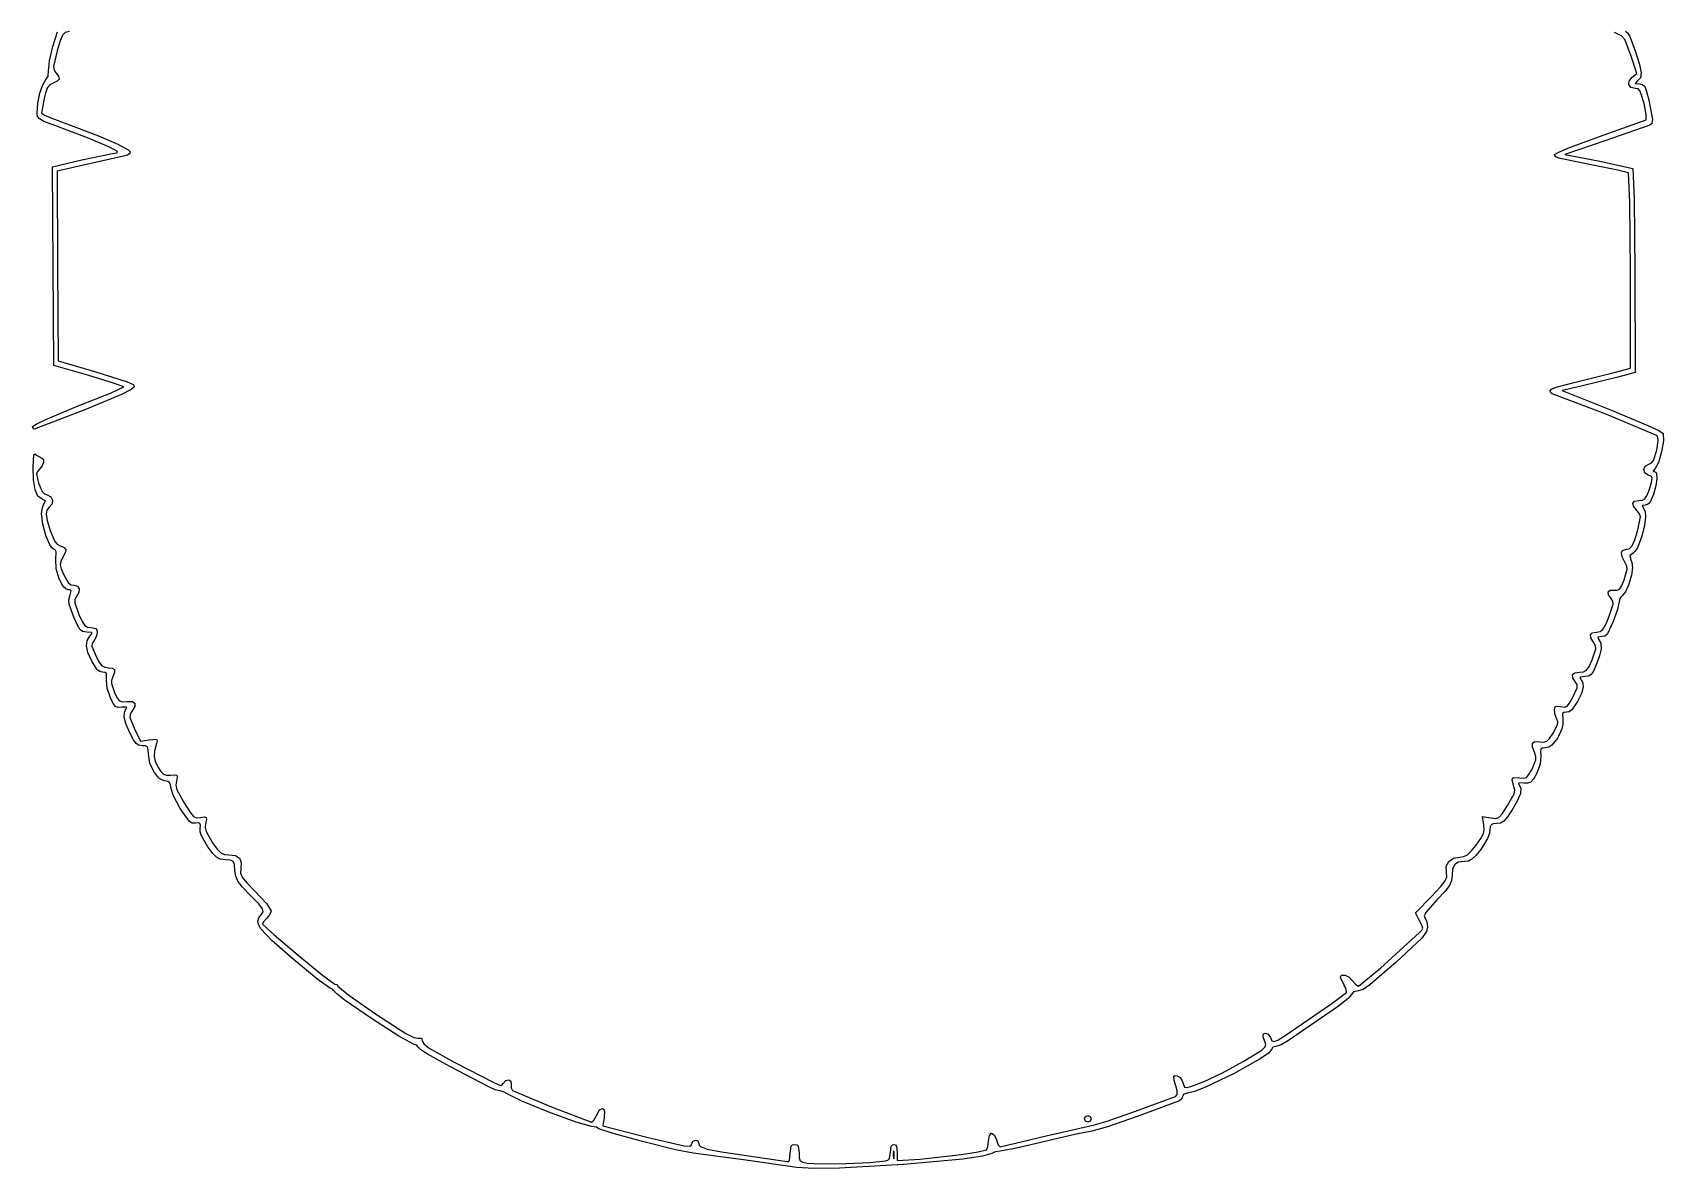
# Model space of a CAD drawing. Extents: x 0 to 276, y 2 to 385.
# Drawn here: x 0.4 to 275.8, y 1.6 to 193.4 of the extents above; entities that cross this region are included whole.
import ezdxf

# ---------------------------------------------------------------- set-up
doc = ezdxf.new("R2010")
doc.units = 0

msp = doc.modelspace()

# ---------------------------------------------------------------- linework, layer by layer
at = {"layer": 'Image'}
for p, q in [((3.769739, 191.10037), (4.592207, 193.578939)), ((5.40832, 193.013427), (5.014411, 192.079876)), ((5.885612, 193.440033), (5.40832, 193.013427)), ((6.623711, 193.636696), (5.885612, 193.440033)), ((268.204926, 193.128814), (267.523445, 193.453258)), ((268.774228, 192.827651), (268.204926, 193.128814)), ((269.23648, 192.266194), (268.774228, 192.827651)), ((269.351446, 193.703042), (269.695574, 193.426905)), ((269.695574, 193.426905), (270.092366, 192.77031)), ((3.230848, 188.658482), (3.769739, 191.10037)), ((4.526461, 190.362376), (3.930489, 187.703815)), ((5.014411, 192.079876), (4.526461, 190.362376)), ((270.256666, 189.657094), (269.23648, 192.266194)), ((270.092366, 192.77031), (271.027496, 190.348682)), ((271.027496, 190.348682), (271.72222, 188.077411)), ((3.073497, 187.00609), (3.230848, 188.658482)), ((3.930489, 187.703815), (4.002289, 187.112548)), ((271.273596, 186.547004), (270.256666, 189.657094)), ((271.72222, 188.077411), (272.002174, 186.669386)), ((1.613905, 183.203569), (2.079984, 184.631724)), ((2.079984, 184.631724), (2.57044, 185.43322)), ((2.57044, 185.43322), (2.991627, 186.078807)), ((3.258913, 184.61422), (2.872556, 184.179138)), ((2.991627, 186.078807), (3.073497, 187.00609)), ((3.826229, 184.900756), (3.258913, 184.61422)), ((4.530808, 185.240112), (3.826229, 184.900756)), ((4.002289, 187.112548), (4.299738, 186.673676)), ((4.299738, 186.673676), (4.75198, 186.068227)), ((4.834198, 185.60982), (4.530808, 185.240112)), ((4.75198, 186.068227), (4.834198, 185.60982)), ((269.92388, 184.654293), (269.972677, 185.266986)), ((270.291502, 184.192121), (269.92388, 184.654293)), ((269.972677, 185.266986), (270.476138, 185.90126)), ((270.476138, 185.90126), (271.273596, 186.547004)), ((271.403791, 185.285562), (271.000415, 184.862305)), ((271.000415, 184.862305), (271.711286, 184.773704)), ((271.888863, 185.835229), (271.403791, 185.285562)), ((271.711286, 184.773704), (272.253863, 184.693351)), ((272.002174, 186.669386), (271.888863, 185.835229)), ((272.253863, 184.693351), (272.626293, 184.33932)), ((1.265696, 181.507466), (1.613905, 183.203569)), ((2.321049, 182.309576), (1.881441, 179.841616)), ((2.58674, 183.45707), (2.321049, 182.309576)), ((2.872556, 184.179138), (2.58674, 183.45707)), ((271.037297, 184.00941), (270.291502, 184.192121)), ((271.521899, 183.927244), (271.037297, 184.00941)), ((271.872071, 183.578634), (271.521899, 183.927244)), ((272.528927, 181.46941), (271.872071, 183.578634)), ((272.626293, 184.33932), (272.942239, 183.517453)), ((272.942239, 183.517453), (273.315366, 182.033594)), ((273.315366, 182.033594), (273.914155, 178.784624)), ((1.12885, 179.90213), (1.265696, 181.507466)), ((1.200307, 179.302704), (1.12885, 179.90213)), ((1.53107, 178.862031), (1.200307, 179.302704)), ((1.881441, 179.841616), (2.517028, 179.421916)), ((2.517028, 179.421916), (4.045141, 178.804626)), ((272.885133, 179.609145), (272.528927, 181.46941)), ((272.883262, 178.7034), (272.885133, 179.609145)), ((2.295722, 178.443107), (1.53107, 178.862031)), ((3.66885, 177.90893), (2.295722, 178.443107)), ((9.655914, 175.659291), (3.66885, 177.90893)), ((4.045141, 178.804626), (11.476991, 175.994466)), ((265.008322, 175.88118), (272.883262, 178.7034)), ((273.473422, 177.797114), (266.066072, 175.233144)), ((273.820376, 178.098043), (273.473422, 177.797114)), ((273.914155, 178.784624), (273.820376, 178.098043)), ((13.257705, 174.171685), (9.655914, 175.659291)), ((11.476991, 175.994466), (14.779653, 174.620227)), ((14.683969, 173.349772), (13.257705, 174.171685)), ((14.779653, 174.620227), (16.518049, 173.650565)), ((16.518049, 173.650565), (16.833938, 173.290736)), ((257.990222, 173.217607), (259.627523, 173.916887)), ((266.066072, 175.233144), (259.129092, 172.836844)), ((259.627523, 173.916887), (265.008322, 175.88118)), ((3.75526, 170.768), (8.68431, 171.933)), ((3.85318, 154.003), (3.75526, 170.768)), ((9.497431, 171.182066), (4.507491, 170.019486)), ((8.68431, 171.933), (14.14445, 173.09721)), ((15.728171, 172.583036), (9.497431, 171.182066)), ((14.14445, 173.09721), (14.646823, 173.158343)), ((14.646823, 173.158343), (14.683969, 173.349772)), ((16.425683, 172.767658), (15.728171, 172.583036)), ((16.798711, 172.999996), (16.425683, 172.767658)), ((16.833938, 173.290736), (16.798711, 172.999996)), ((257.388332, 172.83996), (257.990222, 173.217607)), ((257.527575, 172.481633), (257.388332, 172.83996)), ((258.325761, 172.15801), (257.527575, 172.481633)), ((264.159752, 171.00086), (258.325761, 172.15801)), ((259.129092, 172.836844), (264.749032, 171.794164)), ((268.093913, 170.217905), (264.159752, 171.00086)), ((264.749032, 171.794164), (270.631122, 170.512914)), ((4.507491, 170.019486), (4.60558, 154.008086)), ((269.890612, 169.74751), (268.093913, 170.217905)), ((270.091974, 164.767425), (269.890612, 169.74751)), ((270.631122, 170.512914), (270.835063, 165.314998)), ((270.835063, 165.314998), (270.957269, 153.152914)), ((270.190512, 153.14201), (270.091974, 164.767425)), ((3.95111, 137.238), (3.85318, 154.003)), ((4.60558, 154.008086), (4.703668, 137.996686)), ((270.215828, 136.78431), (270.190512, 153.14201)), ((270.957269, 153.152914), (271.021274, 136.031414)), ((4.703668, 137.996686), (11.209788, 136.102026)), ((9.877739, 135.522404), (3.95111, 137.238)), ((14.063442, 134.250403), (9.877739, 135.522404)), ((11.209788, 136.102026), (16.344484, 134.478427)), ((260.678988, 134.358024), (267.469998, 136.014544)), ((268.061054, 135.221617), (261.902324, 133.701887)), ((267.469998, 136.014544), (270.215828, 136.78431)), ((271.021274, 136.031414), (268.061054, 135.221617)), ((8.090999, 130.384484), (13.538588, 132.569866)), ((15.390984, 132.341986), (9.215378, 129.755306)), ((13.538588, 132.569866), (15.804399, 133.600084)), ((15.804399, 133.600084), (14.063442, 134.250403)), ((17.015026, 133.155343), (15.390984, 132.341986)), ((16.344484, 134.478427), (17.355631, 133.993749)), ((17.602978, 133.620946), (17.015026, 133.155343)), ((17.355631, 133.993749), (17.602978, 133.620946)), ((256.633808, 132.964084), (256.885717, 133.241546)), ((256.744768, 132.605884), (256.633808, 132.964084)), ((257.011542, 132.456897), (256.744768, 132.605884)), ((256.885717, 133.241546), (257.642664, 133.565936)), ((265.960931, 129.036224), (257.011542, 132.456897)), ((257.642664, 133.565936), (260.678988, 134.358024)), ((261.902324, 133.701887), (258.703804, 132.991946)), ((258.703804, 132.991946), (267.119514, 129.632296)), ((9.215378, 129.755306), (0.658488, 126.455916)), ((2.617118, 128.113326), (8.090999, 130.384484)), ((267.119514, 129.632296), (273.122458, 127.104892)), ((0.376929, 126.906114), (0.976039, 127.324073)), ((0.459364, 126.579841), (0.376929, 126.906114)), ((0.976039, 127.324073), (2.617118, 128.113326)), ((274.792142, 125.354607), (265.960931, 129.036224)), ((273.122458, 127.104892), (274.99476, 126.215692)), ((0.658488, 126.455916), (0.459364, 126.579841)), ((274.644873, 122.928337), (274.866158, 124.527509)), ((274.866158, 124.527509), (274.792142, 125.354607)), ((274.99476, 126.215692), (275.737254, 125.746176)), ((275.770423, 124.5015), (275.449747, 122.618645)), ((275.737254, 125.746176), (275.770423, 124.5015)), ((0.443004, 120.105077), (0.572932, 122.082222)), ((0.572932, 122.082222), (0.741648, 122.273515)), ((0.741648, 122.273515), (1.022771, 122.080627)), ((1.022771, 122.080627), (1.908474, 121.544343)), ((1.908474, 121.544343), (2.21169, 121.351395)), ((2.21169, 121.351395), (2.233754, 120.878053)), ((274.125889, 121.148626), (274.644873, 122.928337)), ((275.449747, 122.618645), (274.936551, 120.811509)), ((0.506733, 117.878976), (0.443004, 120.105077)), ((1.188505, 119.336037), (1.044731, 118.924751)), ((1.044731, 118.924751), (1.37969, 117.349013)), ((1.556698, 119.723183), (1.188505, 119.336037)), ((2.005235, 120.282566), (1.556698, 119.723183)), ((2.233754, 120.878053), (2.005235, 120.282566)), ((272.454131, 119.661274), (272.695271, 120.200914)), ((272.615063, 119.110667), (272.454131, 119.661274)), ((273.190794, 118.722087), (272.615063, 119.110667)), ((272.695271, 120.200914), (273.325753, 120.556597)), ((273.703773, 118.51217), (273.190794, 118.722087)), ((273.325753, 120.556597), (273.789801, 120.755998)), ((273.891307, 118.16426), (273.703773, 118.51217)), ((273.789801, 120.755998), (274.125889, 121.148626)), ((274.392164, 119.793986), (274.048714, 119.43511)), ((274.048714, 119.43511), (274.226009, 119.298212)), ((274.226009, 119.298212), (274.436287, 119.212695)), ((274.936551, 120.811509), (274.392164, 119.793986)), ((274.436287, 119.212695), (274.580768, 118.97951)), ((274.580768, 118.97951), (274.674526, 118.136053)), ((0.783804, 116.222301), (0.506733, 117.878976)), ((1.272742, 115.140328), (0.783804, 116.222301)), ((1.37969, 117.349013), (1.991023, 115.925499)), ((1.991023, 115.925499), (2.364257, 115.563912)), ((272.991302, 115.224039), (273.343569, 116.155047)), ((273.343569, 116.155047), (273.766779, 117.453504)), ((273.766779, 117.453504), (273.891307, 118.16426)), ((274.511665, 116.899666), (274.096565, 115.402172)), ((274.674526, 118.136053), (274.511665, 116.899666)), ((1.972074, 114.638327), (1.272742, 115.140328)), ((1.887142, 112.155758), (2.019493, 113.235468)), ((2.545486, 114.369699), (1.972074, 114.638327)), ((2.019493, 113.235468), (2.34548, 113.955488)), ((2.34548, 113.955488), (2.545486, 114.369699)), ((2.364257, 115.563912), (2.83348, 115.366293)), ((3.198636, 113.265833), (2.794685, 112.779899)), ((2.83348, 115.366293), (3.459932, 115.029291)), ((3.662221, 113.86567), (3.198636, 113.265833)), ((3.459932, 115.029291), (3.742749, 114.491286)), ((3.742749, 114.491286), (3.662221, 113.86567)), ((270.605348, 113.965992), (270.907237, 114.287376)), ((270.744724, 113.431309), (270.605348, 113.965992)), ((271.325514, 112.684107), (270.744724, 113.431309)), ((270.907237, 114.287376), (271.650239, 114.394677)), ((271.650239, 114.394677), (272.247785, 114.451085)), ((272.704265, 113.641802), (272.17096, 113.547728)), ((272.17096, 113.547728), (272.363341, 113.190247)), ((272.247785, 114.451085), (272.660424, 114.691796)), ((272.363341, 113.190247), (272.697009, 112.583128)), ((272.660424, 114.691796), (272.991302, 115.224039)), ((273.113398, 113.727134), (272.704265, 113.641802)), ((273.455787, 114.016052), (273.113398, 113.727134)), ((274.096565, 115.402172), (273.455787, 114.016052)), ((2.105521, 110.40832), (1.887142, 112.155758)), ((2.630833, 108.481591), (2.105521, 110.40832)), ((2.794685, 112.779899), (2.679485, 112.095082)), ((2.679485, 112.095082), (2.860462, 111.011805)), ((2.860462, 111.011805), (3.34504, 109.330493)), ((271.751741, 112.173576), (271.325514, 112.684107)), ((271.447561, 109.461337), (271.906978, 111.655874)), ((271.906978, 111.655874), (271.751741, 112.173576)), ((272.573511, 110.257583), (272.107558, 108.373657)), ((272.76853, 111.633156), (272.573511, 110.257583)), ((272.697009, 112.583128), (272.76853, 111.633156)), ((3.286809, 106.899193), (2.630833, 108.481591)), ((3.34504, 109.330493), (4.102998, 107.47461)), ((4.102998, 107.47461), (4.515975, 107.020719)), ((270.497836, 106.743741), (270.945156, 107.763016)), ((270.945156, 107.763016), (271.447561, 109.461337)), ((272.107558, 108.373657), (271.401248, 106.431728)), ((3.608712, 106.40075), (3.286809, 106.899193)), ((3.897182, 106.184748), (3.608712, 106.40075)), ((4.180547, 106.055399), (3.897182, 106.184748)), ((4.330809, 105.769715), (4.180547, 106.055399)), ((4.286762, 104.491418), (4.330809, 105.769715)), ((4.515975, 107.020719), (5.03283, 106.759133)), ((5.03283, 106.759133), (5.692967, 106.48205)), ((5.423407, 104.735593), (5.114481, 104.10477)), ((5.862965, 105.601309), (5.423407, 104.735593)), ((5.692967, 106.48205), (5.961248, 106.139785)), ((5.961248, 106.139785), (5.862965, 105.601309)), ((268.706497, 105.578035), (268.888549, 105.981031)), ((268.835782, 104.910803), (268.706497, 105.578035)), ((269.276583, 103.982957), (268.835782, 104.910803)), ((268.888549, 105.981031), (269.381761, 106.116167)), ((269.381761, 106.116167), (270.008928, 106.246971)), ((270.008928, 106.246971), (270.497836, 106.743741)), ((270.642478, 105.530147), (270.118807, 105.098931)), ((270.118807, 105.098931), (270.201946, 104.589399)), ((271.03059, 105.855104), (270.642478, 105.530147)), ((271.401248, 106.431728), (271.03059, 105.855104)), ((4.352004, 102.845316), (4.286762, 104.491418)), ((4.832652, 101.169018), (4.352004, 102.845316)), ((5.114481, 104.10477), (5.035467, 103.562275)), ((5.035467, 103.562275), (5.201862, 102.893259)), ((5.201862, 102.893259), (5.629163, 101.882873)), ((269.16885, 101.036167), (269.678349, 102.793347)), ((269.587427, 103.351131), (269.276583, 103.982957)), ((269.678349, 102.793347), (269.587427, 103.351131)), ((270.201946, 104.589399), (270.44634, 103.921521)), ((270.551357, 103.078469), (270.369373, 101.776914)), ((270.44634, 103.921521), (270.551357, 103.078469)), ((5.564183, 99.866782), (4.832652, 101.169018)), ((5.972615, 99.482269), (5.564183, 99.866782)), ((5.629163, 101.882873), (6.456394, 100.453549)), ((6.382072, 99.342868), (5.972615, 99.482269)), ((6.738744, 99.307568), (6.382072, 99.342868)), ((6.456394, 100.453549), (6.864811, 100.173895)), ((6.677151, 98.264018), (6.895098, 99.158831)), ((6.895098, 99.158831), (6.738744, 99.307568)), ((6.864811, 100.173895), (7.355503, 100.095473)), ((7.355503, 100.095473), (7.976728, 99.938979)), ((7.976728, 99.938979), (8.255924, 99.511774)), ((8.255924, 99.511774), (8.180898, 98.877274)), ((266.447889, 98.974607), (266.758815, 99.245777)), ((266.758815, 99.245777), (267.43862, 99.275697)), ((267.43862, 99.275697), (268.005964, 99.267641)), ((268.005964, 99.267641), (268.408716, 99.482326)), ((268.408716, 99.482326), (268.758977, 100.033814)), ((268.758977, 100.033814), (269.16885, 101.036167)), ((269.915392, 100.265822), (269.346172, 98.974528)), ((270.369373, 101.776914), (269.915392, 100.265822)), ((6.508876, 97.617732), (6.677151, 98.264018)), ((6.540175, 96.92432), (6.508876, 97.617732)), ((7.330733, 94.689228), (6.540175, 96.92432)), ((7.503848, 97.667377), (7.483448, 97.146676)), ((7.483448, 97.146676), (8.189326, 95.182613)), ((7.739454, 98.098893), (7.503848, 97.667377)), ((8.180898, 98.877274), (7.739454, 98.098893)), ((266.516761, 98.496005), (266.447889, 98.974607)), ((266.976352, 97.843787), (266.516761, 98.496005)), ((266.536803, 94.709707), (267.276447, 96.910666)), ((267.24255, 97.437193), (266.976352, 97.843787)), ((267.276447, 96.910666), (267.24255, 97.437193)), ((268.299342, 97.336069), (268.005538, 96.02426)), ((268.451835, 97.957526), (268.299342, 97.336069)), ((268.818467, 98.332369), (268.451835, 97.957526)), ((269.346172, 98.974528), (268.818467, 98.332369)), ((7.93764, 93.33397), (7.330733, 94.689228)), ((8.189326, 95.182613), (8.734322, 93.998276)), ((8.734322, 93.998276), (9.171629, 93.322143)), ((265.968749, 93.355898), (266.536803, 94.709707)), ((267.299152, 93.989649), (266.30655, 91.883495)), ((268.005538, 96.02426), (267.299152, 93.989649)), ((8.402468, 92.583232), (7.93764, 93.33397)), ((8.879318, 92.261499), (8.402468, 92.583232)), ((9.522293, 92.193258), (8.879318, 92.261499)), ((9.171629, 93.322143), (9.625885, 93.01705)), ((10.399473, 92.093747), (9.522293, 92.193258)), ((9.561362, 90.750321), (10.030286, 91.505116)), ((9.625885, 93.01705), (10.221726, 92.945833)), ((10.030286, 91.505116), (10.350599, 91.887768)), ((10.221726, 92.945833), (11.072045, 92.779749)), ((10.350599, 91.887768), (10.399473, 92.093747)), ((11.115857, 91.360455), (10.699564, 90.66046)), ((11.072045, 92.779749), (11.240998, 92.529198)), ((11.289006, 92.1288), (11.115857, 91.360455)), ((11.240998, 92.529198), (11.289006, 92.1288)), ((263.45378, 91.758382), (263.764642, 92.087023)), ((263.536286, 91.192209), (263.45378, 91.758382)), ((264.00831, 90.373417), (263.536286, 91.192209)), ((263.764642, 92.087023), (264.472723, 92.193217)), ((264.472723, 92.193217), (265.074969, 92.266216)), ((265.342412, 91.440339), (264.67922, 91.346261)), ((264.67922, 91.346261), (264.837421, 90.988784)), ((264.837421, 90.988784), (265.196523, 90.33006)), ((265.074969, 92.266216), (265.527558, 92.597589)), ((265.876813, 91.526857), (265.342412, 91.440339)), ((265.527558, 92.597589), (265.968749, 93.355898)), ((266.30655, 91.883495), (265.876813, 91.526857)), ((9.454448, 89.856582), (9.561362, 90.750321)), ((9.716532, 88.733053), (9.454448, 89.856582)), ((10.3546, 87.288886), (9.716532, 88.733053)), ((10.407335, 90.254371), (10.355993, 89.809635)), ((10.355993, 89.809635), (11.082199, 88.09083)), ((10.699564, 90.66046), (10.407335, 90.254371)), ((263.726088, 87.473897), (264.385709, 89.336746)), ((264.316134, 89.850439), (264.00831, 90.373417)), ((264.385709, 89.336746), (264.316134, 89.850439)), ((264.999465, 88.153132), (264.444579, 86.649004)), ((265.250326, 89.382497), (264.999465, 88.153132)), ((265.196523, 90.33006), (265.250326, 89.382497)), ((11.282675, 85.822456), (10.3546, 87.288886)), ((11.082199, 88.09083), (11.62788, 87.090388)), ((11.704429, 85.51247), (11.282675, 85.822456)), ((11.62788, 87.090388), (12.080656, 86.508821)), ((12.16052, 85.419926), (11.704429, 85.51247)), ((12.080656, 86.508821), (12.55786, 86.238679)), ((12.608172, 85.378233), (12.16052, 85.419926)), ((12.55786, 86.238679), (13.176829, 86.17251)), ((12.847514, 85.202501), (12.608172, 85.378233)), ((13.176829, 86.17251), (13.892422, 86.111664)), ((14.210649, 85.379483), (13.884393, 84.54454)), ((13.892422, 86.111664), (14.225177, 85.87459)), ((14.225177, 85.87459), (14.210649, 85.379483)), ((260.823976, 85.320626), (261.619688, 85.426287)), ((261.619688, 85.426287), (262.307193, 85.486106)), ((262.307193, 85.486106), (262.789378, 85.751993)), ((262.789378, 85.751993), (263.213318, 86.36693)), ((263.213318, 86.36693), (263.726088, 87.473897)), ((263.960556, 85.609527), (263.551314, 85.013042)), ((264.444579, 86.649004), (263.960556, 85.609527)), ((12.870524, 84.145016), (12.847514, 85.202501)), ((12.977959, 82.732175), (12.870524, 84.145016)), ((13.5084, 81.091626), (12.977959, 82.732175)), ((13.711859, 84.021728), (13.700307, 83.481602)), ((13.700307, 83.481602), (14.208786, 81.96227)), ((13.884393, 84.54454), (13.711859, 84.021728)), ((260.447318, 85.00632), (260.823976, 85.320626)), ((260.484986, 84.471525), (260.447318, 85.00632)), ((260.932254, 83.704397), (260.484986, 84.471525)), ((260.488003, 81.171567), (261.215308, 82.79535)), ((261.186184, 83.260015), (260.932254, 83.704397)), ((261.215308, 82.79535), (261.186184, 83.260015)), ((261.700835, 84.574253), (261.660363, 84.434472)), ((261.660363, 84.434472), (261.827052, 84.215464)), ((262.485569, 84.673454), (261.700835, 84.574253)), ((261.827052, 84.215464), (262.188273, 83.62163)), ((262.223147, 82.842422), (261.922727, 81.81702)), ((262.188273, 83.62163), (262.223147, 82.842422)), ((263.098951, 84.74065), (262.485569, 84.673454)), ((263.551314, 85.013042), (263.098951, 84.74065)), ((13.967894, 80.125637), (13.5084, 81.091626)), ((14.349909, 79.612603), (13.967894, 80.125637)), ((14.208786, 81.96227), (14.652367, 81.030505)), ((14.652367, 81.030505), (15.03726, 80.549964)), ((15.03726, 80.549964), (15.534996, 80.397658)), ((15.534996, 80.397658), (16.317106, 80.4506)), ((16.317106, 80.4506), (17.22551, 80.455265)), ((17.22551, 80.455265), (17.655022, 80.187097)), ((17.655022, 80.187097), (17.615105, 79.62595)), ((259.495352, 79.69213), (259.928704, 80.204407)), ((259.928704, 80.204407), (260.488003, 81.171567)), ((261.278062, 80.484604), (260.309129, 79.051894)), ((261.922727, 81.81702), (261.278062, 80.484604)), ((14.793556, 79.436392), (14.349909, 79.612603)), ((15.43795, 79.480876), (14.793556, 79.436392)), ((16.20971, 79.513875), (15.43795, 79.480876)), ((15.863747, 77.748765), (15.868087, 78.642714)), ((16.181622, 76.565581), (15.863747, 77.748765)), ((15.868087, 78.642714), (16.192671, 79.260489)), ((16.192671, 79.260489), (16.297635, 79.423607)), ((16.297635, 79.423607), (16.20971, 79.513875)), ((16.832786, 78.252149), (16.792573, 77.739039)), ((16.792573, 77.739039), (17.566225, 75.85323)), ((17.115218, 78.75168), (16.832786, 78.252149)), ((17.615105, 79.62595), (17.115218, 78.75168)), ((257.386363, 79.028008), (257.424668, 79.436677)), ((257.503657, 78.238745), (257.386363, 79.028008)), ((257.424668, 79.436677), (257.576921, 79.648392)), ((257.785665, 77.474688), (257.503657, 78.238745)), ((257.576921, 79.648392), (258.447293, 79.602217)), ((257.938188, 77.034362), (257.785665, 77.474688)), ((258.447293, 79.602217), (259.048148, 79.527234)), ((258.969005, 78.606831), (258.738516, 78.432843)), ((258.738516, 78.432843), (258.773694, 77.347704)), ((258.773694, 77.347704), (258.790218, 76.627313)), ((259.420242, 78.646294), (258.969005, 78.606831)), ((259.048148, 79.527234), (259.495352, 79.69213)), ((259.875138, 78.740947), (259.420242, 78.646294)), ((260.309129, 79.051894), (259.875138, 78.740947)), ((16.823682, 75.080099), (16.181622, 76.565581)), ((17.388834, 74.004425), (16.823682, 75.080099)), ((17.566225, 75.85323), (18.588055, 73.76975)), ((256.550105, 74.203141), (257.147742, 75.089068)), ((257.147742, 75.089068), (257.89894, 76.550686)), ((257.89894, 76.550686), (257.938188, 77.034362)), ((258.639813, 75.849622), (257.954727, 74.31134)), ((258.790218, 76.627313), (258.639813, 75.849622)), ((17.84842, 73.373577), (17.388834, 74.004425)), ((18.313044, 73.076505), (17.84842, 73.373577)), ((18.893312, 73.002159), (18.313044, 73.076505)), ((18.588055, 73.76975), (20.077455, 74.007917)), ((19.463444, 72.963382), (18.893312, 73.002159)), ((19.780262, 72.78116), (19.463444, 72.963382)), ((19.917777, 72.356661), (19.780262, 72.78116)), ((19.950002, 71.591049), (19.917777, 72.356661)), ((20.077455, 74.007917), (21.323112, 74.088484)), ((20.95584, 72.097713), (20.877532, 71.1843)), ((21.289405, 73.341901), (20.95584, 72.097713)), ((21.415257, 73.846571), (21.289405, 73.341901)), ((21.323112, 74.088484), (21.415257, 73.846571)), ((253.65062, 73.402538), (254.045503, 73.68209)), ((253.661257, 72.762312), (253.65062, 73.402538)), ((254.056358, 71.711008), (253.661257, 72.762312)), ((254.045503, 73.68209), (254.866962, 73.651368)), ((254.2437, 71.160593), (254.056358, 71.711008)), ((254.866962, 73.651368), (255.571192, 73.58608)), ((255.079053, 72.416185), (255.001718, 72.014496)), ((255.001718, 72.014496), (255.059572, 71.291334)), ((255.34752, 72.589168), (255.079053, 72.416185)), ((255.863064, 72.626214), (255.34752, 72.589168)), ((255.571192, 73.58608), (256.078414, 73.736074)), ((256.403345, 72.755439), (255.863064, 72.626214)), ((256.078414, 73.736074), (256.550105, 74.203141)), ((256.951468, 73.110868), (256.403345, 72.755439)), ((257.954727, 74.31134), (256.951468, 73.110868)), ((20.198312, 70.051316), (19.950002, 71.591049)), ((20.833133, 68.620364), (20.198312, 70.051316)), ((20.877532, 71.1843), (21.069688, 70.371047)), ((21.069688, 70.371047), (21.547511, 69.427341)), ((21.547511, 69.427341), (22.047946, 68.629462)), ((253.058726, 68.125515), (253.586859, 69.059678)), ((253.586859, 69.059678), (254.243349, 70.622486)), ((254.243349, 70.622486), (254.2437, 71.160593)), ((254.96002, 69.867538), (254.325496, 68.256034)), ((255.059572, 71.291334), (254.96002, 69.867538)), ((21.709239, 67.539614), (20.833133, 68.620364)), ((22.19239, 67.20601), (21.709239, 67.539614)), ((22.047946, 68.629462), (22.477763, 68.192014)), ((22.681402, 67.050489), (22.19239, 67.20601)), ((22.477763, 68.192014), (22.971144, 68.027509)), ((23.187725, 66.949266), (22.681402, 67.050489)), ((22.971144, 68.027509), (23.662271, 68.048461)), ((23.50174, 66.761221), (23.187725, 66.949266)), ((23.661928, 66.445472), (23.50174, 66.761221)), ((23.706772, 65.961139), (23.661928, 66.445472)), ((23.662271, 68.048461), (24.365337, 68.097845)), ((24.365337, 68.097845), (24.707605, 68.001171)), ((24.65361, 67.009151), (24.58833, 66.316168)), ((24.58833, 66.316168), (24.7511, 65.57041)), ((24.77504, 67.668315), (24.65361, 67.009151)), ((24.707605, 68.001171), (24.77504, 67.668315)), ((250.236739, 67.186659), (250.289352, 67.489815)), ((250.589003, 65.897389), (250.236739, 67.186659)), ((250.289352, 67.489815), (250.479027, 67.647341)), ((250.479027, 67.647341), (251.460579, 67.588148)), ((251.390419, 66.701412), (251.278501, 66.609712)), ((251.278501, 66.609712), (251.36637, 66.453966)), ((251.36637, 66.453966), (251.695318, 65.825866)), ((252.213036, 66.692444), (251.390419, 66.701412)), ((251.460579, 67.588148), (252.158474, 67.502473)), ((252.158474, 67.502473), (252.636894, 67.644021)), ((252.900383, 66.664952), (252.213036, 66.692444)), ((252.636894, 67.644021), (253.058726, 68.125515)), ((253.383392, 66.843714), (252.900383, 66.664952)), ((253.809339, 67.337739), (253.383392, 66.843714)), ((254.325496, 68.256034), (253.809339, 67.337739)), ((24.176555, 64.510717), (23.706772, 65.961139)), ((25.306032, 62.386089), (24.176555, 64.510717)), ((24.7511, 65.57041), (26.00556, 63.237761)), ((249.459033, 62.894909), (250.54538, 64.875321)), ((251.149515, 63.750686), (250.24313, 62.183326)), ((250.54538, 64.875321), (250.683041, 65.467645)), ((250.683041, 65.467645), (250.589003, 65.897389)), ((251.628305, 64.94482), (251.149515, 63.750686)), ((251.695318, 65.825866), (251.628305, 64.94482)), ((26.793724, 60.258664), (25.306032, 62.386089)), ((26.00556, 63.237761), (26.921909, 61.801312)), ((26.921909, 61.801312), (27.541139, 61.048016)), ((27.541139, 61.048016), (28.073517, 60.793935)), ((28.073517, 60.793935), (28.72931, 60.855131)), ((28.72931, 60.855131), (29.357963, 60.958392)), ((29.357963, 60.958392), (29.662329, 60.883957)), ((29.662329, 60.883957), (29.71797, 60.545081)), ((245.457938, 59.657264), (245.229313, 61.066084)), ((245.229313, 61.066084), (246.603053, 60.808359)), ((246.603053, 60.808359), (247.416379, 60.700762)), ((247.416379, 60.700762), (247.990798, 60.886489)), ((247.990798, 60.886489), (248.585339, 61.554788)), ((248.585339, 61.554788), (249.459033, 62.894909)), ((249.425406, 60.956112), (248.812984, 60.243194)), ((250.24313, 62.183326), (249.425406, 60.956112)), ((27.308132, 59.935355), (26.793724, 60.258664)), ((27.863722, 59.918339), (27.308132, 59.935355)), ((28.369379, 59.959534), (27.863722, 59.918339)), ((28.638434, 59.862277), (28.369379, 59.959534)), ((28.721996, 59.570124), (28.638434, 59.862277)), ((28.671176, 59.02663), (28.721996, 59.570124)), ((28.68113, 58.439052), (28.671176, 59.02663)), ((28.88768, 57.757556), (28.68113, 58.439052)), ((29.60045, 59.855021), (29.530991, 59.154353)), ((29.530991, 59.154353), (29.665302, 58.480824)), ((29.71797, 60.545081), (29.60045, 59.855021)), ((29.665302, 58.480824), (30.76462, 56.602161)), ((244.954623, 57.334655), (245.386946, 58.142688)), ((245.386946, 58.142688), (245.528651, 58.848164)), ((245.528651, 58.848164), (245.457938, 59.657264)), ((246.376319, 58.058019), (246.084017, 57.312808)), ((246.47418, 58.686456), (246.376319, 58.058019)), ((246.508956, 59.29717), (246.47418, 58.686456)), ((246.661786, 59.642796), (246.508956, 59.29717)), ((247.005426, 59.79651), (246.661786, 59.642796)), ((247.61263, 59.831486), (247.005426, 59.79651)), ((248.25801, 59.912382), (247.61263, 59.831486)), ((248.812984, 60.243194), (248.25801, 59.912382)), ((29.970516, 55.92179), (28.88768, 57.757556)), ((30.791673, 54.807536), (29.970516, 55.92179)), ((30.76462, 56.602161), (31.558973, 55.516867)), ((31.558973, 55.516867), (32.166275, 54.903936)), ((242.678686, 54.557667), (243.321064, 55.175054)), ((243.321064, 55.175054), (244.153478, 56.217884)), ((244.92378, 55.487946), (244.084926, 54.436581)), ((244.153478, 56.217884), (244.954623, 57.334655)), ((246.084017, 57.312808), (244.92378, 55.487946)), ((31.429798, 54.166398), (30.791673, 54.807536)), ((32.07716, 53.856074), (31.429798, 54.166398)), ((32.926026, 53.73426), (32.07716, 53.856074)), ((32.166275, 54.903936), (32.766212, 54.631603)), ((32.766212, 54.631603), (33.53847, 54.568101)), ((33.794644, 53.642388), (32.926026, 53.73426)), ((33.53847, 54.568101), (34.621706, 54.430697)), ((34.254563, 53.421939), (33.794644, 53.642388)), ((34.455171, 52.906475), (34.254563, 53.421939)), ((34.545856, 51.92956), (34.455171, 52.906475)), ((34.621706, 54.430697), (35.307164, 54.011943)), ((35.307164, 54.011943), (35.614417, 53.289326)), ((35.614417, 53.289326), (35.56304, 52.240331)), ((239.112341, 52.623712), (239.520403, 53.451539)), ((239.132098, 51.570954), (239.112341, 52.623712)), ((239.520403, 53.451539), (240.303013, 53.993167)), ((240.535695, 52.916946), (240.183483, 52.185803)), ((240.303013, 53.993167), (241.406898, 54.187324)), ((241.183549, 53.314434), (240.535695, 52.916946)), ((242.17682, 53.434446), (241.183549, 53.314434)), ((241.406898, 54.187324), (242.087059, 54.262748)), ((242.087059, 54.262748), (242.678686, 54.557667)), ((242.847853, 53.511804), (242.17682, 53.434446)), ((243.438419, 53.811857), (242.847853, 53.511804)), ((244.084926, 54.436581), (243.438419, 53.811857)), ((34.681978, 50.947724), (34.545856, 51.92956)), ((35.049176, 50.100241), (34.681978, 50.947724)), ((35.817353, 49.112466), (35.049176, 50.100241)), ((35.56304, 52.240331), (35.504122, 51.486833)), ((35.504122, 51.486833), (35.768435, 50.781595)), ((35.768435, 50.781595), (36.53593, 49.836857)), ((36.53593, 49.836857), (37.98656, 48.364861)), ((238.127488, 49.148839), (238.919686, 50.149221)), ((238.919686, 50.149221), (239.19604, 50.862736)), ((239.19604, 50.862736), (239.132098, 51.570954)), ((239.997302, 50.205262), (239.654713, 49.407146)), ((240.07714, 51.064826), (239.997302, 50.205262)), ((240.183483, 52.185803), (240.07714, 51.064826)), ((37.156416, 47.70975), (35.817353, 49.112466)), ((38.553295, 46.267677), (37.156416, 47.70975)), ((37.98656, 48.364861), (39.860615, 46.332396)), ((233.900538, 44.750774), (236.643898, 47.580024)), ((237.56284, 46.993946), (235.674525, 44.846495)), ((236.643898, 47.580024), (238.127488, 49.148839)), ((238.894763, 48.420151), (237.56284, 46.993946)), ((239.654713, 49.407146), (238.894763, 48.420151)), ((39.220532, 45.428441), (38.553295, 46.267677)), ((38.58887, 43.918399), (38.989116, 44.45045)), ((38.989116, 44.45045), (39.313887, 44.915035)), ((39.313887, 44.915035), (39.220532, 45.428441)), ((39.860615, 46.332396), (40.64009, 45.130601)), ((40.416326, 44.497069), (39.878342, 43.830941)), ((40.64009, 45.130601), (40.416326, 44.497069)), ((234.61049, 43.432484), (233.900538, 44.750774)), ((235.674525, 44.846495), (235.400329, 44.283932)), ((235.400329, 44.283932), (235.49321, 43.944936)), ((38.412475, 43.385201), (38.58887, 43.918399)), ((38.501228, 42.793088), (38.412475, 43.385201)), ((38.896427, 42.084293), (38.501228, 42.793088)), ((40.771354, 40.085588), (38.896427, 42.084293)), ((39.370682, 43.266793), (39.219825, 42.878498)), ((39.219825, 42.878498), (41.156483, 41.049283)), ((39.878342, 43.830941), (39.370682, 43.266793)), ((227.994393, 35.443652), (234.594149, 41.431674)), ((234.594149, 41.431674), (234.995805, 41.84504)), ((235.002525, 42.667759), (234.61049, 43.432484)), ((234.995805, 41.84504), (235.131446, 42.19784)), ((235.131446, 42.19784), (235.002525, 42.667759)), ((235.756122, 41.589082), (235.014272, 40.569027)), ((235.49321, 43.944936), (235.806984, 43.293737)), ((235.936948, 42.352556), (235.756122, 41.589082)), ((235.806984, 43.293737), (235.936948, 42.352556)), ((44.367636, 36.92695), (40.771354, 40.085588)), ((41.156483, 41.049283), (45.230382, 37.590863)), ((235.014272, 40.569027), (230.643668, 36.407066)), ((48.610467, 33.437305), (44.367636, 36.92695)), ((45.230382, 37.590863), (49.349853, 34.24126)), ((230.643668, 36.407066), (226.224389, 32.598969)), ((50.670596, 31.98586), (48.610467, 33.437305)), ((49.349853, 34.24126), (51.423225, 32.738498)), ((221.261888, 33.854103), (221.324453, 34.086993)), ((221.858768, 32.553623), (221.261888, 33.854103)), ((221.324453, 34.086993), (221.494567, 34.219371)), ((221.494567, 34.219371), (222.051949, 34.21116)), ((222.051949, 34.21116), (222.723056, 33.886619)), ((222.723056, 33.886619), (223.296908, 33.302895)), ((223.296908, 33.302895), (223.837972, 32.638506)), ((224.273249, 32.362164), (227.994393, 35.443652)), ((51.027808, 31.882916), (50.670596, 31.98586)), ((51.176383, 31.635425), (51.027808, 31.882916)), ((51.723857, 31.085414), (51.176383, 31.635425)), ((51.423225, 32.738498), (51.780437, 32.635554)), ((53.174335, 29.983932), (51.723857, 31.085414)), ((51.780437, 32.635554), (51.929012, 32.388063)), ((51.929012, 32.388063), (53.795903, 30.86893)), ((53.795903, 30.86893), (58.284382, 27.708683)), ((219.786236, 29.46424), (222.24701, 31.305073)), ((222.534847, 30.300609), (220.893138, 29.013035)), ((222.219026, 31.81109), (221.858768, 32.553623)), ((222.24701, 31.305073), (222.219026, 31.81109)), ((223.057408, 30.943224), (222.534847, 30.300609)), ((223.45585, 31.44064), (223.057408, 30.943224)), ((224.291458, 31.609296), (223.45585, 31.44064)), ((223.837972, 32.638506), (224.273249, 32.362164)), ((225.05128, 31.830493), (224.291458, 31.609296)), ((226.224389, 32.598969), (225.05128, 31.830493)), ((57.632645, 26.896863), (53.174335, 29.983932)), ((58.284382, 27.708683), (63.400558, 24.390678)), ((211.70791, 23.945623), (219.786236, 29.46424)), ((220.893138, 29.013035), (212.460908, 23.192754)), ((62.248, 23.914834), (57.632645, 26.896863)), ((64.717083, 22.578465), (62.248, 23.914834)), ((63.400558, 24.390678), (64.729784, 23.716713)), ((65.252785, 22.431159), (64.717083, 22.578465)), ((64.729784, 23.716713), (65.434002, 23.587483)), ((65.4756, 22.077013), (65.252785, 22.431159)), ((65.434002, 23.587483), (66.058949, 23.594549)), ((65.898713, 21.664318), (65.4756, 22.077013)), ((66.058949, 23.594549), (66.228251, 23.061675)), ((66.228251, 23.061675), (66.486734, 22.576152)), ((66.486734, 22.576152), (67.364391, 21.898256)), ((207.941972, 21.593681), (208.541657, 22.160732)), ((208.1931, 23.801408), (208.226459, 24.317403)), ((208.626099, 22.555908), (208.1931, 23.801408)), ((208.226459, 24.317403), (208.586679, 24.462379)), ((208.541657, 22.160732), (208.626099, 22.555908)), ((208.586679, 24.462379), (209.053977, 24.253353)), ((209.053977, 24.253353), (209.40857, 23.707343)), ((209.40857, 23.707343), (209.651392, 23.165999)), ((209.802777, 22.054945), (209.597128, 21.701634)), ((209.651392, 23.165999), (210.015602, 23.014901)), ((210.297208, 22.201901), (209.802777, 22.054945)), ((210.015602, 23.014901), (210.651131, 23.269594)), ((211.221576, 22.492964), (210.297208, 22.201901)), ((210.651131, 23.269594), (211.70791, 23.945623)), ((212.460908, 23.192754), (211.221576, 22.492964)), ((67.050752, 20.911322), (65.898713, 21.664318)), ((70.83782, 18.812863), (67.050752, 20.911322)), ((67.364391, 21.898256), (71.590471, 19.565505)), ((71.590471, 19.565505), (78.238581, 16.086925)), ((201.298662, 17.744275), (204.788229, 19.632708)), ((207.664848, 20.112023), (203.260616, 17.625534)), ((204.788229, 19.632708), (207.941972, 21.593681)), ((209.070539, 21.086875), (207.664848, 20.112023)), ((209.597128, 21.701634), (209.070539, 21.086875)), ((77.43445, 15.363203), (70.83782, 18.812863)), ((80.304339, 16.442057), (80.790116, 16.564155)), ((80.790116, 16.564155), (81.138641, 16.350031)), ((193.115216, 17.189992), (193.294282, 17.28228)), ((193.176972, 16.5016), (193.115216, 17.189992)), ((193.294282, 17.28228), (193.640079, 17.249883)), ((193.640079, 17.249883), (194.179745, 16.933777)), ((194.179745, 16.933777), (194.483008, 16.365258)), ((198.227179, 16.277849), (201.298662, 17.744275)), ((203.260616, 17.625534), (198.473339, 15.329148)), ((78.487621, 14.878035), (77.43445, 15.363203)), ((78.238581, 16.086925), (79.368415, 15.585254)), ((79.2863, 14.676246), (78.487621, 14.878035)), ((79.896872, 14.530429), (79.2863, 14.676246)), ((79.368415, 15.585254), (79.640279, 15.668698)), ((79.640279, 15.668698), (79.856541, 15.964412)), ((79.856541, 15.964412), (80.304339, 16.442057)), ((80.49781, 14.179846), (79.896872, 14.530429)), ((82.991584, 12.959599), (80.49781, 14.179846)), ((81.138641, 16.350031), (81.174681, 15.819011)), ((81.174681, 15.819011), (81.165049, 15.202924)), ((81.165049, 15.202924), (81.413012, 14.759071)), ((81.413012, 14.759071), (88.118951, 11.931746)), ((193.646996, 14.77384), (193.176972, 16.5016)), ((193.36183, 13.75832), (193.680272, 14.105658)), ((193.680272, 14.105658), (193.646996, 14.77384)), ((194.483008, 16.365258), (194.914819, 15.302378)), ((194.779217, 14.143301), (194.545262, 13.723415)), ((195.391928, 14.309844), (194.779217, 14.143301)), ((194.914819, 15.302378), (195.265931, 15.24756)), ((195.265931, 15.24756), (195.967869, 15.406269)), ((196.588844, 14.591924), (195.391928, 14.309844)), ((195.967869, 15.406269), (198.227179, 16.277849)), ((198.473339, 15.329148), (196.588844, 14.591924)), ((87.578465, 11.100285), (82.991584, 12.959599)), ((92.195819, 9.399669), (87.578465, 11.100285)), ((88.118951, 11.931746), (94.766712, 9.408141)), ((95.579328, 10.537031), (96.130171, 11.467946)), ((96.130171, 11.467946), (96.624867, 11.70394)), ((96.624867, 11.70394), (96.809015, 11.571409)), ((96.809015, 11.571409), (96.928555, 11.277231)), ((96.928555, 11.277231), (96.906378, 10.220039)), ((182.036559, 9.658651), (186.64266, 11.28888)), ((186.64266, 11.28888), (193.36183, 13.75832)), ((194.074891, 12.988904), (186.896811, 10.366634)), ((194.407091, 13.269948), (194.074891, 12.988904)), ((194.545262, 13.723415), (194.407091, 13.269948)), ((94.78101, 8.655516), (92.195819, 9.399669)), ((94.766712, 9.408141), (95.147737, 9.739752)), ((95.603132, 8.554117), (94.78101, 8.655516)), ((95.147737, 9.739752), (95.579328, 10.537031)), ((96.01834, 8.31033), (95.603132, 8.554117)), ((98.393971, 7.501479), (96.01834, 8.31033)), ((96.906378, 10.220039), (96.662095, 8.774129)), ((96.662095, 8.774129), (104.075235, 6.898709)), ((171.53823, 7.10353), (179.68118, 8.96498)), ((177.9882, 9.97254), (178.154006, 10.371179)), ((178.154006, 9.573901), (177.9882, 9.97254)), ((177.9882, 9.97254), (177.9882, 9.97254)), ((178.154006, 10.371179), (178.552644, 10.536984)), ((178.552644, 9.408096), (178.154006, 9.573901)), ((178.552644, 10.536984), (178.951283, 10.371179)), ((178.951283, 9.573901), (178.552644, 9.408096)), ((178.951283, 10.371179), (179.117088, 9.97254)), ((179.117088, 9.97254), (178.951283, 9.573901)), ((181.887049, 8.626434), (179.261641, 7.902634)), ((179.68118, 8.96498), (182.036559, 9.658651)), ((186.896811, 10.366634), (181.887049, 8.626434)), ((103.577874, 6.092153), (98.393971, 7.501479)), ((108.964484, 4.758503), (103.577874, 6.092153)), ((104.075235, 6.898709), (110.388329, 5.412982)), ((111.576072, 5.507137), (111.668105, 5.710529)), ((111.668105, 5.710529), (111.950393, 6.192108)), ((111.950393, 6.192108), (112.359886, 6.38196)), ((112.359886, 6.38196), (112.728699, 6.264467)), ((112.728699, 6.264467), (112.888945, 5.82401)), ((112.888945, 5.82401), (112.947244, 5.531725)), ((112.947244, 5.531725), (113.16089, 5.279373)), ((128.456968, 5.357943), (128.686119, 5.585774)), ((128.686119, 5.585774), (129.069673, 5.6452)), ((129.069673, 5.6452), (129.450335, 5.587058)), ((129.450335, 5.587058), (129.679809, 5.368214)), ((145.385014, 5.332826), (145.560591, 5.568992)), ((145.560591, 5.568992), (145.814846, 5.6452)), ((145.814846, 5.6452), (146.07096, 5.56725)), ((146.07096, 5.56725), (146.24633, 5.323541)), ((161.704755, 5.254061), (161.807126, 6.231803)), ((161.807126, 6.231803), (161.963533, 7.175686)), ((161.963533, 7.175686), (162.333965, 7.530419)), ((162.333965, 7.530419), (162.770238, 7.27733)), ((162.770238, 7.27733), (163.124166, 6.39775)), ((163.124166, 6.39775), (163.413216, 5.600472)), ((163.413216, 5.600472), (163.75999, 5.26886)), ((163.75999, 5.26886), (171.53823, 7.10353)), ((171.591211, 6.209304), (166.515029, 5.013389)), ((176.625874, 7.405218), (171.591211, 6.209304)), ((179.261641, 7.902634), (176.625874, 7.405218)), ((111.94824, 4.17668), (108.964484, 4.758503)), ((110.388329, 5.412982), (111.378568, 5.382476)), ((111.378568, 5.382476), (111.576072, 5.507137)), ((120.4149, 3.05886), (111.94824, 4.17668)), ((113.16089, 5.279373), (114.286719, 4.83556)), ((114.286719, 4.83556), (116.73142, 4.374755)), ((116.73142, 4.374755), (120.959985, 3.77914)), ((129.446, 1.74887), (120.4149, 3.05886)), ((120.959985, 3.77914), (127.827385, 2.74223)), ((128.052856, 2.74047), (128.204639, 2.952306)), ((128.204639, 2.952306), (128.317083, 4.09975)), ((128.317083, 4.09975), (128.456968, 5.357943)), ((129.679809, 5.368214), (129.822266, 4.18191)), ((129.822266, 4.18191), (129.853935, 3.362274)), ((129.853935, 3.362274), (130.021547, 2.892811)), ((130.021547, 2.892811), (130.434012, 2.637438)), ((141.831712, 2.608819), (144.403736, 2.85027)), ((144.403736, 2.85027), (144.82388, 2.993422)), ((144.82388, 2.993422), (145.082938, 3.249889)), ((145.082938, 3.249889), (145.250402, 4.33535)), ((145.250402, 4.33535), (145.385014, 5.332826)), ((145.760894, 4.553534), (145.70009, 3.951809)), ((145.70009, 3.951809), (145.745291, 3.290591)), ((145.745291, 3.290591), (145.801888, 3.195342)), ((145.8875, 4.41502), (145.760894, 4.553534)), ((145.801888, 3.195342), (145.873558, 3.286132)), ((145.873558, 3.286132), (145.887528, 4.415022)), ((145.887528, 4.415022), (145.8875, 4.41502)), ((146.24633, 5.323541), (146.37929, 4.2797)), ((146.37929, 4.2797), (146.379, 2.91414)), ((146.379, 2.91414), (150.23603, 3.185553)), ((157.442275, 3.174237), (147.424015, 2.241754)), ((150.23603, 3.185553), (157.184171, 3.930232)), ((157.184171, 3.930232), (160.045624, 4.373464)), ((160.802053, 3.673249), (157.442275, 3.174237)), ((160.045624, 4.373464), (161.45863, 4.721603)), ((162.335911, 4.141268), (160.802053, 3.673249)), ((161.45863, 4.721603), (161.704755, 5.254061)), ((162.914513, 4.4059), (162.335911, 4.141268)), ((163.779431, 4.515974), (162.914513, 4.4059)), ((166.515029, 5.013389), (163.779431, 4.515974)), ((127.827385, 2.74223), (128.052856, 2.74047)), ((129.446111, 1.748588), (129.446, 1.74887)), ((132.321347, 1.60133), (129.446111, 1.748588)), ((130.434012, 2.637438), (131.200236, 2.46007)), ((131.200236, 2.46007), (133.60149, 2.365607)), ((136.639253, 1.660858), (132.321347, 1.60133)), ((133.60149, 2.365607), (137.68814, 2.431227)), ((147.424015, 2.241754), (136.639253, 1.660858)), ((137.68814, 2.431227), (141.831712, 2.608819))]:
    msp.add_line(p, q, dxfattribs=at)

doc.saveas('drawing.dxf')
